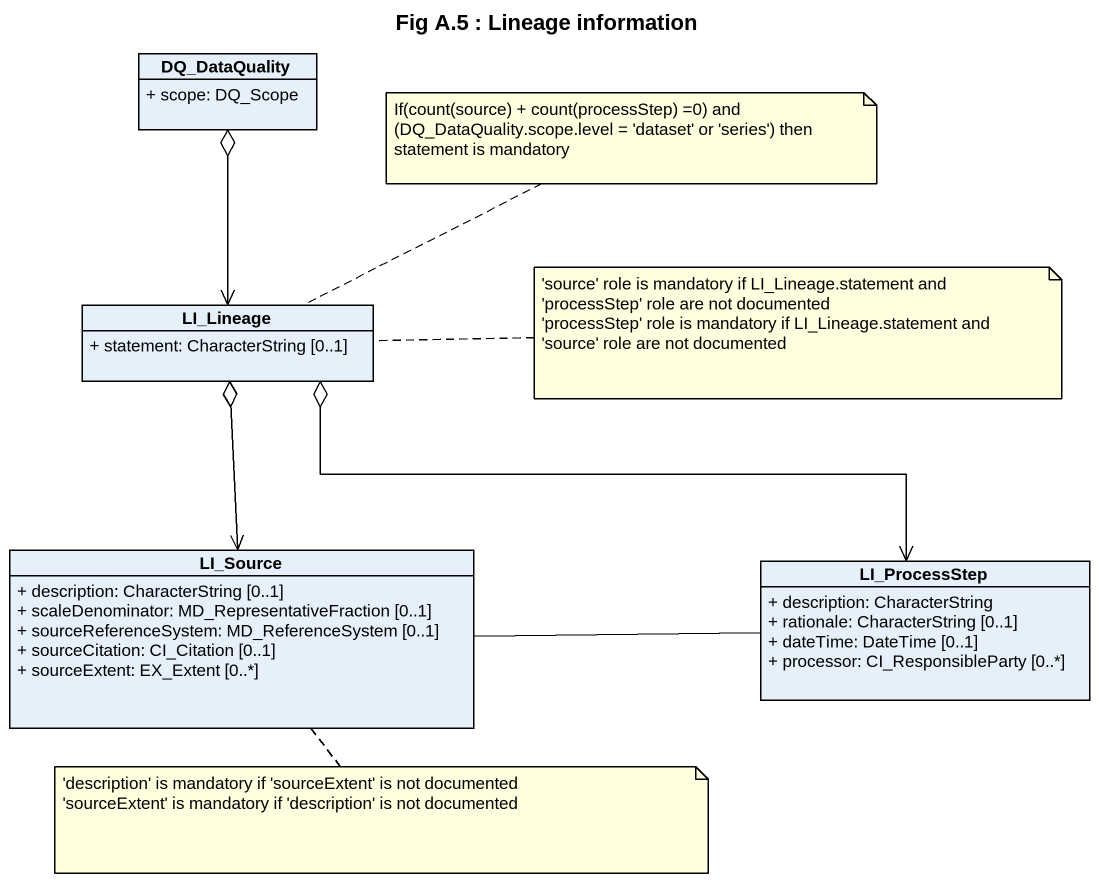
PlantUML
@startuml
title Fig A.5 : Lineage information
hide circle
hide empty members
skinparam classAttributeIconSize 0
class DQ_DataQuality {
  + scope: DQ_Scope
}
class LI_Lineage {
  + statement: CharacterString [0..1]
}
class LI_Source {
  + description: CharacterString [0..1]
  + scaleDenominator: MD_RepresentativeFraction [0..1]
  + sourceReferenceSystem: MD_ReferenceSystem [0..1]
  + sourceCitation: CI_Citation [0..1]
  + sourceExtent: EX_Extent [0..*]
}
class LI_ProcessStep {
  + description: CharacterString
  + rationale: CharacterString [0..1]
  + dateTime: DateTime [0..1]
  + processor: CI_ResponsibleParty [0..*]
}
LI_Lineage <-up-o DQ_DataQuality
LI_Source <-up-o LI_Lineage
LI_Source -right- LI_ProcessStep
LI_ProcessStep <-left-o LI_Lineage
note right of LI_Lineage
  If(count(source) + count(processStep) =0) and
  (DQ_DataQuality.scope.level = 'dataset' or 'series') then
  statement is mandatory
end note
note right of LI_Lineage
  ~'source' role is mandatory if LI_Lineage.statement and 'processStep' role are not documented
  ~'processStep' role is mandatory if LI_Lineage.statement and 'source' role are not documented
end note
note bottom of LI_Source
  ~'description' is mandatory if 'sourceExtent' is not documented
  ~'sourceExtent' is mandatory if 'description' is not documented
end note
@enduml
